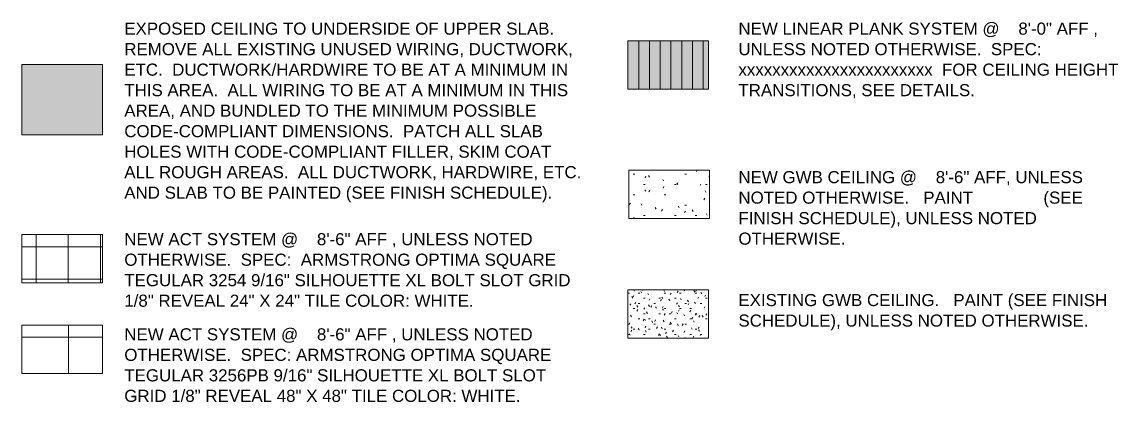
# Model space of a CAD drawing. Header units: inches. Extents: x -1206 to 1060, y -822 to 854.
# Drawn here: x 244 to 1060, y -239 to 44 of the extents above; entities that cross this region are included whole.
import ezdxf

# ---------------------------------------------------------------- set-up
doc = ezdxf.new("R2010")
doc.units = ezdxf.units.IN
doc.header["$MEASUREMENT"] = 0
for name, color, linetype, lineweight in [('X2$0$A-DETL', 90, 'Continuous', 9), ('X2$0$A-DETL-GENF', 92, 'Continuous', 9), ('X2$0$A-DETL-THIN', 151, 'Continuous', 9), ('X2$0$G-ANNO-TEXT', 231, 'Continuous', 9)]:
    doc.layers.add(name, color=color, linetype=linetype, lineweight=lineweight)
doc.styles.add('X2$0$Swis721 Lt BT', font='swissl.ttf', dxfattribs={"height": 9})

# ---------------------------------------------------------------- blocks, each defined once
blk = doc.blocks.new('X2')
at = {"layer": 'X2$0$A-DETL-GENF'}
for points in [[(2136.82, -5.82), (2136.82, 30.18), (2076.82, 30.18), (2076.82, -5.82), (2077.51, -5.82)], [(1685.73, -39.77), (1685.73, 12.6), (1625.73, 12.6), (1625.73, -39.77)]]:
    blk.add_hatch(color=7, dxfattribs=at).paths.add_polyline_path(points, flags=0)
h = blk.add_hatch(dxfattribs=at)
h.set_pattern_fill('FP2_38', style=0, pattern_type=2)
h.set_pattern_definition([(0, (0, 0), (30.72, 7.68), [1.267, -21.773, 1.267, -21.773, -122.88]), (0, (0, 0), (30.72, 7.68), [-46.08, 1.267, -44.813, 1.267, -21.773, -53.76]), (0, (0, 0), (30.72, 7.68), [-115.2, 1.267, -14.093, 1.267, -37.133]), (120, (11.52, 3.84), (-22.011075, 22.7643), [1.267, -21.773, 1.267, -21.773, -122.88]), (120, (11.52, 3.84), (-22.011075, 22.7643), [-46.08, 1.267, -44.813, 1.267, -21.773, -53.76]), (120, (11.52, 3.84), (-22.011075, 22.7643), [-115.2, 1.267, -14.093, 1.267, -37.133]), (240, (15.36, 19.2), (-8.708925, -30.4443), [1.267, -21.773, 1.267, -21.773, -122.88]), (240, (15.36, 19.2), (-8.708925, -30.4443), [-46.08, 1.267, -44.813, 1.267, -21.773, -53.76]), (240, (15.36, 19.2), (-8.708925, -30.4443), [-115.2, 1.267, -14.093, 1.267, -37.133])])
h.paths.add_polyline_path([(2137.51, -102.03), (2137.51, -66.03), (2077.51, -66.03), (2077.51, -102.03)], flags=0)
h = blk.add_hatch(dxfattribs=at)
h.set_pattern_fill('FP2_40', style=0, pattern_type=2)
h.set_pattern_definition([(0, (326.485, -171.138), (0, 24), []), (90, (326.485, -171.138), (-24, 1e-15), [])])
h.paths.add_polyline_path([(1685.73, -149.95), (1685.73, -113.95), (1625.73, -113.95), (1625.73, -149.95)], flags=0)
h = blk.add_hatch(dxfattribs=at)
h.set_pattern_fill('FP2_39', style=0, pattern_type=2)
h.set_pattern_definition([(0, (0, 0), (15.36, 3.84), [1.267, -10.253, 1.267, -10.253, -61.44]), (0, (0, 0), (15.36, 3.84), [-23.04, 1.267, -21.773, 1.267, -10.253, -26.88]), (0, (0, 0), (15.36, 3.84), [-57.6, 1.267, -6.413, 1.267, -17.933]), (120, (5.76, 1.92), (-11.0055376, 11.38215), [1.267, -10.253, 1.267, -10.253, -61.44]), (120, (5.76, 1.92), (-11.0055376, 11.38215), [-23.04, 1.267, -21.773, 1.267, -10.253, -26.88]), (120, (5.76, 1.92), (-11.0055376, 11.38215), [-57.6, 1.267, -6.413, 1.267, -17.933]), (240, (7.68, 9.6), (-4.3544624, -15.22215), [1.267, -10.253, 1.267, -10.253, -61.44]), (240, (7.68, 9.6), (-4.3544624, -15.22215), [-23.04, 1.267, -21.773, 1.267, -10.253, -26.88]), (240, (7.68, 9.6), (-4.3544624, -15.22215), [-57.6, 1.267, -6.413, 1.267, -17.933])])
h.paths.add_polyline_path([(2077.51, -190.98), (2136.82, -190.98), (2136.82, -154.98), (2076.82, -154.98), (2076.82, -190.98)], flags=0)
h = blk.add_hatch(dxfattribs=at)
h.set_pattern_fill('FP2_41', style=0, pattern_type=2)
h.set_pattern_definition([(0, (326.485, -238.39), (0, 48), []), (90, (326.485, -238.39), (-48, 3e-15), [])])
h.paths.add_polyline_path([(1685.73, -217.2), (1685.73, -181.2), (1625.73, -181.2), (1625.73, -217.2)], flags=0)
at = {"layer": 'X2$0$A-DETL'}
for p, q in [((2084.82, -5.82), (2084.82, 30.18)), ((2092.82, -5.82), (2092.82, 30.18)), ((2100.82, -5.82), (2100.82, 30.18)), ((2108.82, -5.82), (2108.82, 30.18)), ((2116.82, -5.82), (2116.82, 30.18)), ((2124.82, -5.82), (2124.82, 30.18)), ((2132.82, -5.82), (2132.82, 30.18))]:
    blk.add_line(p, q, dxfattribs=at)
at = {"layer": 'X2$0$A-DETL-THIN'}
for p, q in [((2136.82, 30.18), (2076.82, 30.18)), ((2076.82, 30.18), (2076.82, -5.82)), ((2136.82, -5.82), (2136.82, 30.18)), ((1685.73, 12.6), (1625.73, 12.6)), ((1625.73, 12.6), (1625.73, -39.77)), ((1685.73, -39.77), (1685.73, 12.6)), ((2076.82, -5.82), (2136.82, -5.82)), ((1625.73, -39.77), (1685.73, -39.77)), ((2137.51, -66.03), (2077.51, -66.03)), ((2077.51, -66.03), (2077.51, -102.03)), ((2137.51, -102.03), (2137.51, -66.03)), ((2077.51, -102.03), (2137.51, -102.03)), ((1685.73, -113.95), (1625.73, -113.95)), ((1625.73, -113.95), (1625.73, -149.95)), ((1685.73, -149.95), (1685.73, -113.95)), ((1625.73, -149.95), (1685.73, -149.95)), ((2136.82, -154.98), (2076.82, -154.98)), ((2076.82, -154.98), (2076.82, -190.98)), ((2136.82, -190.98), (2136.82, -154.98)), ((1685.73, -181.2), (1625.73, -181.2)), ((1625.73, -181.2), (1625.73, -217.2)), ((1685.73, -217.2), (1685.73, -181.2)), ((2076.82, -190.98), (2136.82, -190.98)), ((1625.73, -217.2), (1685.73, -217.2))]:
    blk.add_line(p, q, dxfattribs=at)
at = {"layer": 'X2$0$G-ANNO-TEXT', "color": 7, "char_height": 9, "attachment_point": 1, "style": 'X2$0$Swis721 Lt BT'}
for s, insert, width in [('EXPOSED CEILING TO UNDERSIDE OF UPPER SLAB.  ', (1701.93, 43.75), 377.538), ('NEW LINEAR PLANK SYSTEM @    8\'-0" AFF , ', (2159.02, 43.75), 312.09), ('REMOVE ALL EXISTING UNUSED WIRING, DUCTWORK, ', (1701.93, 28.5), 388.749), ('UNLESS NOTED OTHERWISE.  SPEC:  ', (2159.02, 28.5), 268.458), ('ETC.  DUCTWORK/HARDWIRE TO BE AT A MINIMUM IN ', (1701.93, 13.25), 386.628), ('xxxxxxxxxxxxxxxxxxxxxxx  FOR CEILING HEIGHT ', (2159.02, 13.25), 323.907), ('THIS AREA.  ALL WIRING TO BE AT A MINIMUM IN THIS ', (1701.93, -2), 384.507), ('TRANSITIONS, SEE DETAILS.', (2159.02, -2), 199.677), ('AREA, AND BUNDLED TO THE MINIMUM POSSIBLE ', (1701.93, -17.25), 361.479), ('CODE-COMPLIANT DIMENSIONS.  PATCH ALL SLAB ', (1701.93, -32.5), 366.327), ('HOLES WITH CODE-COMPLIANT FILLER, SKIM COAT ', (1701.93, -47.75), 372.084), ('ALL ROUGH AREAS.  ALL DUCTWORK, HARDWIRE, ETC. ', (1701.93, -63), 396.021), ('NEW GWB CEILING @    8\'-6" AFF, UNLESS ', (2159.02, -66.7), 301.485), ('AND SLAB TO BE PAINTED (SEE FINISH SCHEDULE).', (1701.93, -78.25), 368.145), ('NOTED OTHERWISE.   PAINT               (SEE ', (2159.02, -81.95), 300.879), ('FINISH SCHEDULE), UNLESS NOTED ', (2159.02, -97.2), 262.398), ('NEW ACT SYSTEM @    8\'-6" AFF , UNLESS NOTED ', (1701.93, -112.86), 354.51), ('OTHERWISE.', (2159.02, -112.45), 90.294), ('OTHERWISE.  SPEC:  ARMSTRONG OPTIMA SQUARE ', (1701.93, -128.11), 373.296), ('TEGULAR 3254 9/16" SILHOUETTE XL BOLT SLOT GRID ', (1701.93, -143.36), 386.628), ('1/8" REVEAL 24" X 24" TILE COLOR: WHITE.', (1701.93, -158.61), 296.334), ('EXISTING GWB CEILING.   PAINT (SEE FINISH ', (2159.02, -158.14), 318.453), ('SCHEDULE), UNLESS NOTED OTHERWISE.', (2159.02, -173.39), 301.182), ('NEW ACT SYSTEM @    8\'-6" AFF , UNLESS NOTED ', (1701.93, -183.63), 354.51), ('OTHERWISE.  SPEC: ARMSTRONG OPTIMA SQUARE ', (1701.93, -198.88), 369.054), ('TEGULAR 3256PB 9/16" SILHOUETTE XL BOLT SLOT ', (1701.93, -214.13), 365.721), ('GRID 1/8" REVEAL 48" X 48" TILE COLOR: WHITE.', (1701.93, -229.38), 336.633)]:
    blk.add_mtext(s, dxfattribs=dict(at, insert=insert, width=width))

msp = doc.modelspace()

# ---------------------------------------------------------------- block references
at = {"color": 10}
msp.add_blockref('X2', (-1381.76, 0), dxfattribs=at)

doc.saveas('drawing.dxf')
